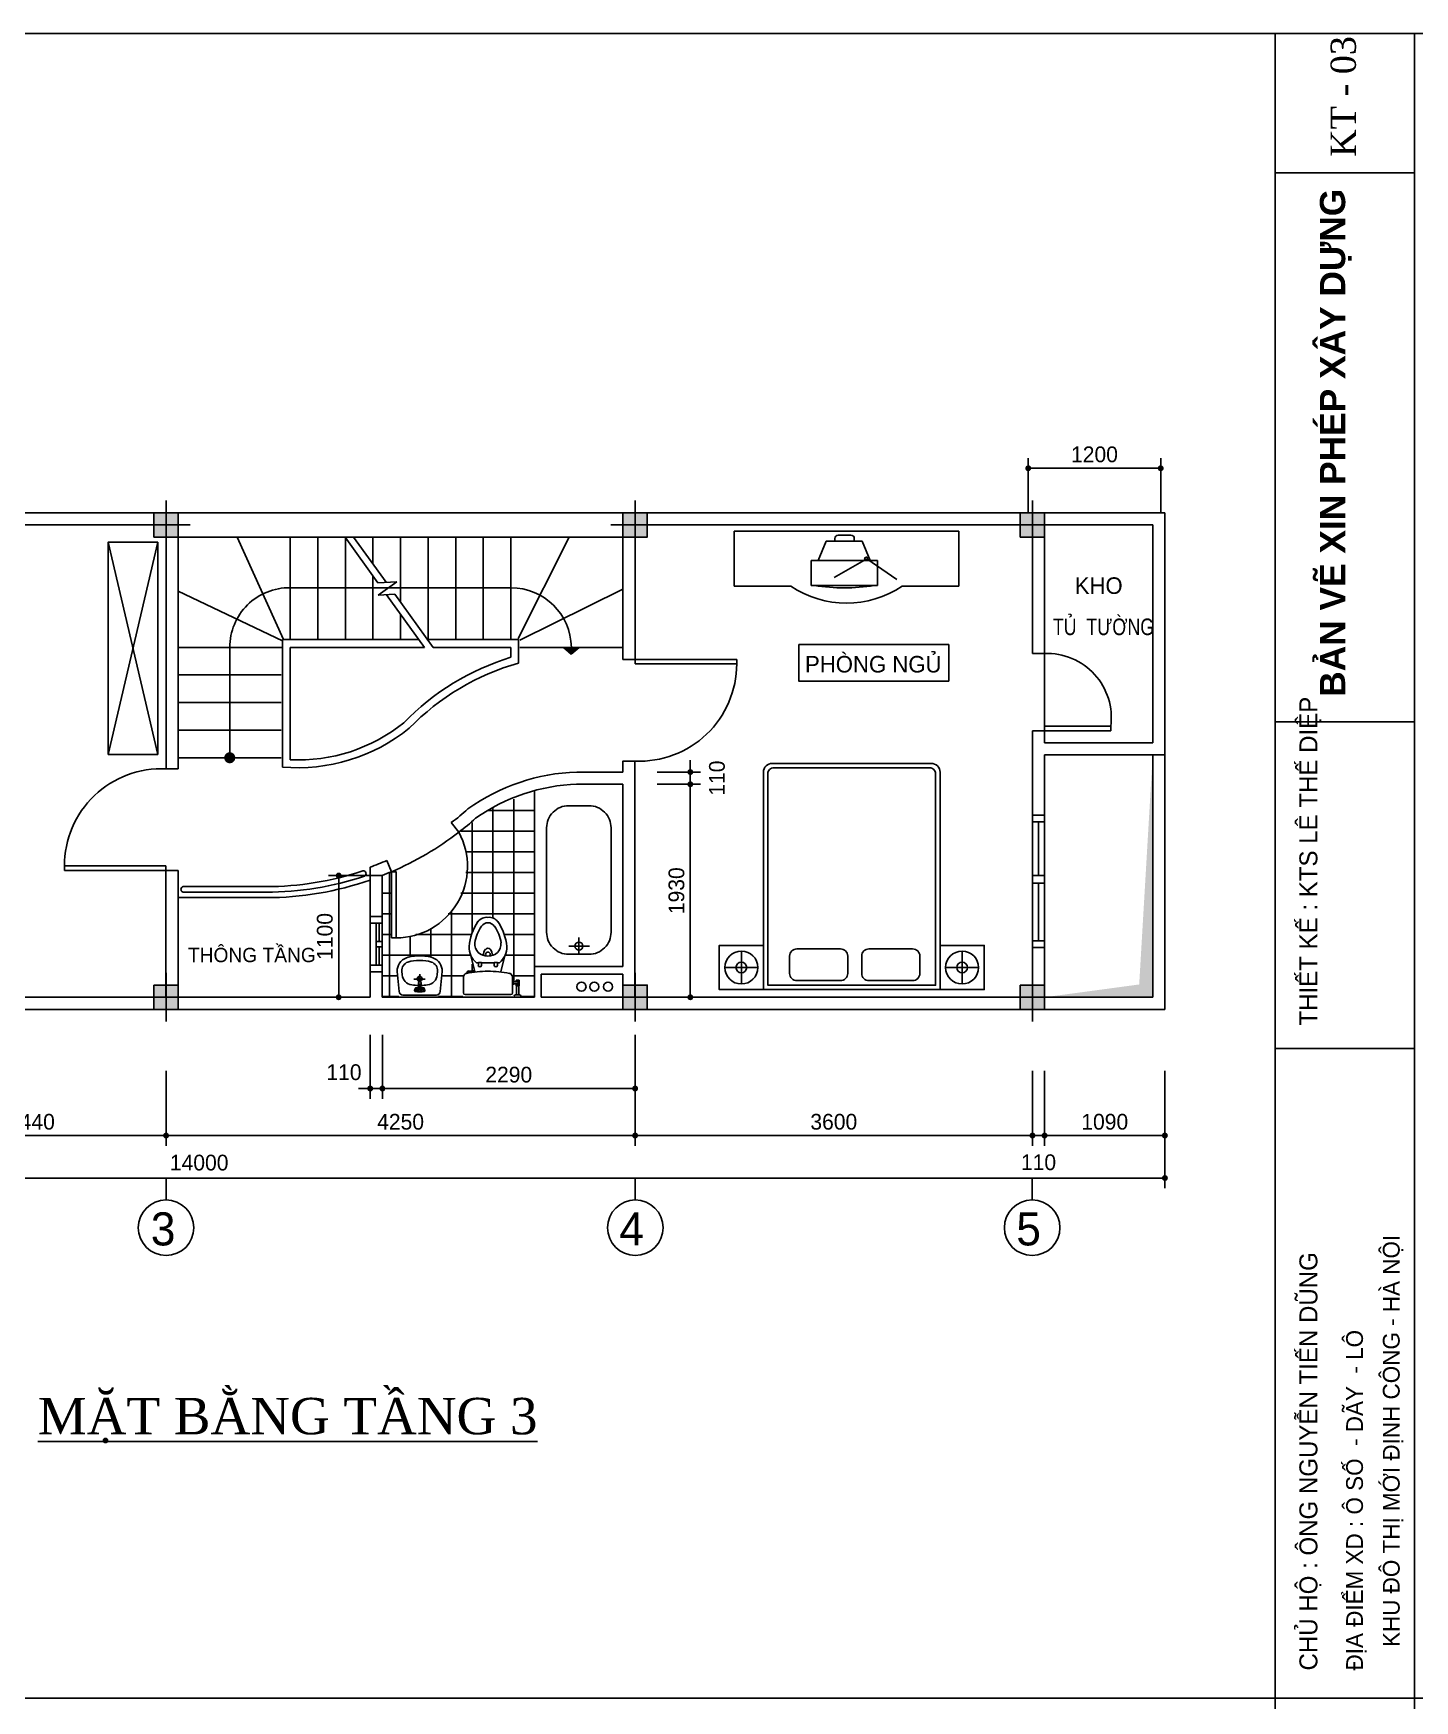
# Model space of a CAD drawing. Extents: x -13783 to 50918, y -8879 to 37156.
# Drawn here: x 16836 to 29351, y 6184 to 21290 of the extents above; entities that cross this region are included whole.
import ezdxf

# ---------------------------------------------------------------- set-up
doc = ezdxf.new("R2010")
doc.units = 0
doc.header["$LTSCALE"] = 600
doc.header["$MEASUREMENT"] = 0
doc.layers.get('0').update_dxf_attribs({"linetype": 'CONTINUOUS'})
doc.layers.get('Defpoints').update_dxf_attribs({"linetype": 'CONTINUOUS'})
for name, color, linetype in [('1', 1, 'CONTINUOUS'), ('3', 33, 'CONTINUOUS'), ('4', 4, 'CONTINUOUS'), ('9', 54, 'CONTINUOUS'), ('CAT', 7, 'CONTINUOUS'), ('COT', 2, 'CONTINUOUS'), ('D', 4, 'CONTINUOUS'), ('S', 53, 'CONTINUOUS'), ('THAY', 4, 'CONTINUOUS'), ('TUONG', 21, 'CONTINUOUS')]:
    doc.layers.add(name, color=color, linetype=linetype)
doc.styles.add('3', font='VHAVAN.ttf')
doc.styles.add('MATBANG-350', font='VHTIME.ttf', dxfattribs={"height": 350})
doc.styles.get("Standard").update_dxf_attribs({"font": 'VHARIAL.ttf'})
doc.styles.add('TT', font='VHAVAN.ttf')
doc.dimstyles.new('MB051', dxfattribs={"dimscale": 0.51, "dimtxt": 280, "dimasz": 105, "dimexe": 180, "dimexo": 0, "dimgap": 100, "dimtad": 1, "dimdec": 0, "dimzin": 0, "dimdsep": 46, "dimtxsty": 'TT', "dimblk1": 'DOT', "dimblk2": 'DOT', "dimsah": 1, "dimcen": 100, "dimdle": 60, "dimclrd": 251, "dimclre": 251, "dimclrt": 4, "dimadec": 0, "dimazin": 0, "dimtfac": 1, "dimtdec": 1, "dimtofl": 0, "dimtmove": 2, "dimatfit": 3, "dimldrblk": 'DOT', "dimfxl": 0, "dimtolj": 1, "dimtzin": 0, "dimarcsym": 0})

# ---------------------------------------------------------------- blocks, each defined once
blk = doc.blocks.new('_DOT')
at = {"color": 0, "linetype": 'ByBlock'}
blk.add_line((-0.5, 0), (-1, 0), dxfattribs=at)
at = {"color": 0, "linetype": 'ByBlock', "const_width": 0.5}
blk.add_lwpolyline([(-0.25, 0, 1), (0.25, 0, 1)], format="xyb", close=True, dxfattribs=at)
blk = doc.blocks.new('*D31')
at = {"color": 251, "linetype": 'ByBlock'}
for p, q in [((22288, 11890), (22288, 11212)), ((25888, 11890), (25888, 11212)), ((22341, 11304), (25834, 11304))]:
    blk.add_line(p, q, dxfattribs=at)
at = {"layer": 'Defpoints', "color": 0, "linetype": 'ByBlock'}
for p in [(22288, 11890), (25888, 11890), (25888, 11304)]:
    blk.add_point(p, dxfattribs=at)
at = {"color": 251, "linetype": 'ByBlock', "xscale": 53.55, "yscale": 53.55, "zscale": 53.55, "rotation": 180}
blk.add_blockref('_DOT', (22288, 11304), dxfattribs=at)
at = {"color": 251, "linetype": 'ByBlock', "xscale": 53.55, "yscale": 53.55, "zscale": 53.55}
blk.add_blockref('_DOT', (25888, 11304), dxfattribs=at)
at = {"color": 4, "linetype": 'ByBlock', "insert": (24088, 11428), "char_height": 142.8, "attachment_point": 5, "style": 'TT'}
blk.add_mtext('\\A1;3600', dxfattribs=at)
blk = doc.blocks.new('*D30')
at = {"color": 251, "linetype": 'ByBlock'}
for p, q in [((13088, 11890), (13088, 10827)), ((27088, 11890), (27088, 10827)), ((13141, 10919), (27034, 10919))]:
    blk.add_line(p, q, dxfattribs=at)
at = {"layer": 'Defpoints', "color": 0, "linetype": 'ByBlock'}
for p in [(13088, 11890), (27088, 11890), (27088, 10919)]:
    blk.add_point(p, dxfattribs=at)
at = {"color": 251, "linetype": 'ByBlock', "xscale": 53.55, "yscale": 53.55, "zscale": 53.55, "rotation": 180}
blk.add_blockref('_DOT', (13088, 10919), dxfattribs=at)
at = {"color": 251, "linetype": 'ByBlock', "xscale": 53.55, "yscale": 53.55, "zscale": 53.55}
blk.add_blockref('_DOT', (27088, 10919), dxfattribs=at)
at = {"color": 4, "linetype": 'ByBlock', "insert": (18338, 11058), "char_height": 142.8, "attachment_point": 5, "style": 'TT'}
blk.add_mtext('\\A1;14000', dxfattribs=at)
blk = doc.blocks.new('D92')
at = {"layer": 'D', "color": 4}
for p, q in [((0, 920), (0, 0)), ((0, 920), (40, 920)), ((40, 920), (40, 0)), ((0, 0), (40, 0))]:
    blk.add_line(p, q, dxfattribs=at)
at = {"layer": 'D', "color": 1}
blk.add_arc((40, 39), 881, 357.4539, 90, dxfattribs=at)
blk = doc.blocks.new('*D32')
at = {"color": 251, "linetype": 'ByBlock'}
for p, q in [((15598, 11890), (15598, 11212)), ((18038, 11890), (18038, 11212)), ((15651, 11304), (17984, 11304))]:
    blk.add_line(p, q, dxfattribs=at)
at = {"layer": 'Defpoints', "color": 0, "linetype": 'ByBlock'}
for p in [(15598, 11890), (18038, 11890), (18038, 11304)]:
    blk.add_point(p, dxfattribs=at)
at = {"color": 251, "linetype": 'ByBlock', "xscale": 53.55, "yscale": 53.55, "zscale": 53.55, "rotation": 180}
blk.add_blockref('_DOT', (15598, 11304), dxfattribs=at)
at = {"color": 251, "linetype": 'ByBlock', "xscale": 53.55, "yscale": 53.55, "zscale": 53.55}
blk.add_blockref('_DOT', (18038, 11304), dxfattribs=at)
at = {"color": 4, "linetype": 'ByBlock', "insert": (16818, 11428), "char_height": 142.8, "attachment_point": 5, "style": 'TT'}
blk.add_mtext('\\A1;2440', dxfattribs=at)
blk = doc.blocks.new('*D34')
at = {"color": 251, "linetype": 'ByBlock'}
for p, q in [((18038, 11890), (18038, 11212)), ((22288, 11890), (22288, 11212)), ((18091, 11304), (22234, 11304))]:
    blk.add_line(p, q, dxfattribs=at)
at = {"layer": 'Defpoints', "color": 0, "linetype": 'ByBlock'}
for p in [(18038, 11890), (22288, 11890), (22288, 11304)]:
    blk.add_point(p, dxfattribs=at)
at = {"color": 251, "linetype": 'ByBlock', "xscale": 53.55, "yscale": 53.55, "zscale": 53.55, "rotation": 180}
blk.add_blockref('_DOT', (18038, 11304), dxfattribs=at)
at = {"color": 251, "linetype": 'ByBlock', "xscale": 53.55, "yscale": 53.55, "zscale": 53.55}
blk.add_blockref('_DOT', (22288, 11304), dxfattribs=at)
at = {"color": 4, "linetype": 'ByBlock', "insert": (20163, 11428), "char_height": 142.8, "attachment_point": 5, "style": 'TT'}
blk.add_mtext('\\A1;4250', dxfattribs=at)
blk = doc.blocks.new('COT')
at = {"layer": '1'}
h = blk.add_hatch(color=256, dxfattribs=at)
h.paths.add_polyline_path([(0, 0), (110, 0), (110, 110), (0, 110)])
h.paths.add_polyline_path([(0, 0), (0, 110), (-110, 110), (-110, 0)])
h.paths.add_polyline_path([(0, 0), (-110, 0), (-110, -110), (0, -110)])
h.paths.add_polyline_path([(0, 0), (0, -110), (110, -110), (110, 0)])
for p, q in [((0, -220), (0, 220)), ((-220, 0), (220, 0))]:
    blk.add_line(p, q, dxfattribs=at)
blk.add_lwpolyline([(-110, -110), (110, -110), (110, 110), (-110, 110)], close=True, dxfattribs=at)
blk = doc.blocks.new('LAVABO1')
at = {"layer": '1', "color": 4}
for p, q in [((-154, 139), (-154, 0)), ((-124, 169), (40, 185)), ((13, 145), (44, 148)), ((-154, -139), (-154, 0)), ((-124, -169), (40, -185)), ((13, -145), (44, -148))]:
    blk.add_line(p, q, dxfattribs=at)
at = {"layer": '1', "color": 9}
for p, q in [((-99, 38), (-116, 43)), ((-105, 6), (-69, 6)), ((-101, 10), (-52, 13)), ((-94, 32), (-94, 11)), ((18, 0), (-44, 0)), ((-22, -48), (-22, 46)), ((-99, -37), (-116, -42)), ((-105, -6), (-69, -6)), ((-101, -11), (-52, -11)), ((-94, -11), (-94, -31))]:
    blk.add_line(p, q, dxfattribs=at)
for centre, radius in [((-112, 28), 5.92), ((-21, 0), 20.5), ((-21, 0), 9.23), ((-112, -26), 5.92)]:
    blk.add_circle(centre, radius, dxfattribs=at)
at = {"layer": '1', "color": 4}
for centre, radius, start, end in [((-124, 139), 29.9, 90, 180), ((22, 52), 93.5, 95.6718, 172.0553), ((45, 70), 115, 19.6018, 92.554), ((45, 70), 77.6, 19.6018, 92.554), ((393, 0), 468, 172.0553, 178.57), ((-149, 11), 280, 358.0465, 17.937), ((-149, 11), 318, 358.0465, 17.937), ((-149, -11), 318, 342.063, 1.9535), ((393, 0), 468, 181.3773, 187.9447), ((22, -52), 93.5, 187.9447, 264.3282), ((45, -70), 115, 267.446, 340.3982), ((45, -70), 77.6, 267.446, 340.3982), ((-149, -11), 280, 342.063, 1.9535), ((-124, -139), 29.9, 180, 270)]:
    blk.add_arc(centre, radius, start, end, dxfattribs=at)
at = {"layer": '1', "color": 9}
for centre, radius, start, end in [((92, 1), 220, 170.4498, 189.5502), ((-118, 36), 7.48, 73.8628, 170.4498), ((-110, 0), 13.8, 27.3515, 334.5788), ((-105, 0), 6.16, 96.5252, 263.4748), ((-100, 32), 5.99, 0, 73.8628), ((-70, 0), 6.16, 276.5252, 83.4748), ((-57, 1), 12.8, 289.7044, 70.2956), ((-118, -35), 7.48, 189.5502, 286.1372), ((-100, -31), 5.99, 286.1372, 0)]:
    blk.add_arc(centre, radius, start, end, dxfattribs=at)
blk = doc.blocks.new('S500')
at = {"layer": '3'}
for p, q in [((0, 500), (0, 0)), ((110, 500), (110, 0)), ((55, 275), (110, 275)), ((55, 225), (110, 225))]:
    blk.add_line(p, q, dxfattribs=at)
at = {"layer": '3', "linetype": 'Continuous'}
for p, q in [((0, 440), (110, 440)), ((55, 440), (55, 60)), ((0, 60), (110, 60))]:
    blk.add_line(p, q, dxfattribs=at)
at = {"layer": '3', "color": 8, "linetype": 'Continuous'}
for p, q in [((82.5, 275), (82.5, 440)), ((82.5, 225), (82.5, 60))]:
    blk.add_line(p, q, dxfattribs=at)
blk = doc.blocks.new('XIBET1')
at = {"layer": '1', "color": 4}
for p, q in [((-214, 334), (-214, 190)), ((-199, 349), (8, 349)), ((216, 349), (8, 349)), ((230, 334), (230, 190)), ((-146, -4), (-109, 144)), ((162, -4), (125, 144))]:
    blk.add_line(p, q, dxfattribs=at)
at = {"layer": '1', "color": 8}
for p, q in [((247, 362), (247, 364)), ((295, 351), (258, 351)), ((267, 351), (267, 271)), ((287, 351), (287, 271)), ((306, 364), (306, 362)), ((-181, 139), (-179, 151)), ((-179, 151), (-120, 143)), ((-175, 151), (-174, 154)), ((-161, 149), (-160, 151)), ((238, 255), (238, 227)), ((273, 253), (238, 252)), ((273, 234), (238, 233)), ((264, 271), (290, 271)), ((264, 253), (264, 271)), ((264, 267), (290, 267)), ((264, 218), (264, 234)), ((290, 222), (264, 222)), ((290, 218), (264, 218)), ((290, 271), (290, 218)), ((-121, 130), (-181, 139)), ((-158, 136), (-156, 148)), ((-120, 143), (-121, 131)), ((-120, 143), (-121, 130)), ((-78, 60), (-96, 60)), ((-78, 58), (-78, 87)), ((-49, 58), (-78, 58)), ((-49, 87), (-49, 58)), ((65, 60), (-49, 60)), ((65, 87), (65, 58)), ((65, 58), (95, 58)), ((95, 58), (95, 87)), ((112, 60), (95, 60))]:
    blk.add_line(p, q, dxfattribs=at)
at = {"layer": '1'}
for p, q in [((230, 261), (232, 261)), ((232, 221), (230, 221))]:
    blk.add_line(p, q, dxfattribs=at)
at = {"layer": '1', "color": 4}
for centre, radius, start, end in [((-199, 334), 14.6, 90, 180), ((216, 334), 14.6, 0, 90), ((-178, 191), 35.8, 181.8798, 255.4377), ((-8, 996), 858, 257.9368, 271.0702), ((24, 996), 858, 268.9298, 282.0632), ((195, 191), 35.8, 284.5623, 358.1202), ((17, -79), 179, 128.8829, 182.1511), ((0, -111), 111, 85.7999, 184.6028), ((0, -79), 179, 357.8489, 51.1171), ((302, -48), 466, 184.6374, 214.4478), ((211, -78), 324, 187.4042, 216.4205), ((16, -111), 111, 355.3972, 94.2001), ((-194, -78), 324, 323.5795, 352.5958), ((-286, -48), 466, 325.5522, 355.3626), ((8, -233), 68.9, 212.4421, 327.5579), ((-1, -249), 102, 217.3914, 275.0553), ((17, -249), 102, 264.9447, 322.6086)]:
    blk.add_arc(centre, radius, start, end, dxfattribs=at)
at = {"layer": '1', "color": 8}
for centre, radius, start, end in [((258, 362), 10.8, 180, 270), ((295, 362), 10.8, 270, 0), ((232, 255), 6.07, 0, 90), ((232, 227), 6.07, 270, 0), ((273, 244), 13.5, 226.8143, 133.1857), ((273, 244), 9.45, 270, 90), ((-167, 151), 16.7, 227.4685, 296.0137), ((-64, 81), 15.8, 21.291, 158.709), ((80, 81), 15.8, 21.291, 158.709), ((57, -5), 90.4, 180.1343, 219.8111), ((8, -15), 21, 135.8467, 44.1533), ((6, -48), 23.6, 219.8111, 274.9288), ((10, -48), 23.6, 265.0712, 320.1889), ((-41, -5), 90.4, 320.1889, 359.8657)]:
    blk.add_arc(centre, radius, start, end, dxfattribs=at)
blk = doc.blocks.new('GUONG2')
at = {"color": 44}
for p, q in [((975, 1877), (975, 2174)), ((826, 2026), (1124, 2026)), ((975, 174), (975, -123)), ((826, 26), (1124, 26))]:
    blk.add_line(p, q, dxfattribs=at)
for points in [[(1175, 1826), (775, 1826), (775, 2226), (1175, 2226)], [(1175, 226), (775, 226), (775, -174), (1175, -174)]]:
    blk.add_lwpolyline(points, close=True, dxfattribs=at)
for points in [[(-795, 1826), (1175, 1826), (1175, 226), (-795, 226, -0.414214), (-875, 306), (-875, 1746, -0.414214)], [(-780, 1786), (1135, 1786), (1135, 266), (-780, 266, -0.414214), (-835, 321), (-835, 1731, -0.414214)], [(806, 1578), (806, 1182, 0.414214), (871, 1117), (1028, 1117, 0.414214), (1093, 1182), (1093, 1578, 0.414214), (1028, 1643), (871, 1643, 0.414214)], [(806, 925), (806, 528, 0.414214), (871, 463), (1028, 463, 0.414214), (1093, 528), (1093, 925, 0.414214), (1028, 990), (871, 990, 0.414214)]]:
    blk.add_lwpolyline(points, format="xyb", close=True, dxfattribs=at)
for centre, radius in [((975, 2026), 149), ((975, 2026), 48.7), ((975, 26), 149), ((975, 26), 48.7)]:
    blk.add_circle(centre, radius, dxfattribs=at)
blk = doc.blocks.new('TV')
at = {"layer": '1', "color": 44}
for p, q in [((-697, 266), (1337, 266)), ((-697, 266), (-697, -234)), ((65, 0), (137, 173)), ((137, 173), (463, 173)), ((214, 173), (214, 198)), ((244, 228), (361, 228)), ((391, 198), (391, 173)), ((535, 0), (463, 173)), ((1337, 266), (1337, -234)), ((0, 0), (600, 0)), ((0, 0), (0, -228)), ((504, 15), (210, -155)), ((504, 15), (776, -172)), ((600, 0), (600, -228)), ((-697, -234), (-184, -234)), ((0, -228), (600, -228)), ((824, -234), (1337, -234))]:
    blk.add_line(p, q, dxfattribs=at)
blk.add_circle((500, 14), 15.5, dxfattribs=at)
for centre, radius, start, end in [((244, 198), 30, 90, 180), ((361, 198), 30, 0, 90), ((320, 521), 908, 236.2754, 303.7246), ((304, 1505), 1754, 261.0106, 278.7577)]:
    blk.add_arc(centre, radius, start, end, dxfattribs=at)
blk = doc.blocks.new('SD12')
at = {"layer": 'S'}
for p, q in [((0, 0), (1200, 0)), ((1140, -110), (1140, 0)), ((0, -110), (1200, -110)), ((60, -110), (60, 0)), ((60, -55), (421, -55)), ((60, -55), (546, -55)), ((546, -110), (546, 0)), ((615, -110), (615, 0)), ((615, -55), (1140, -55))]:
    blk.add_line(p, q, dxfattribs=at)
blk = doc.blocks.new('*D38')
at = {"color": 251, "linetype": 'ByBlock'}
for p, q in [((25998, 11890), (25998, 11212)), ((27088, 11890), (27088, 11212)), ((26051, 11304), (27034, 11304))]:
    blk.add_line(p, q, dxfattribs=at)
at = {"layer": 'Defpoints', "color": 0, "linetype": 'ByBlock'}
for p in [(25998, 11890), (27088, 11890), (27088, 11304)]:
    blk.add_point(p, dxfattribs=at)
at = {"color": 251, "linetype": 'ByBlock', "xscale": 53.55, "yscale": 53.55, "zscale": 53.55, "rotation": 180}
blk.add_blockref('_DOT', (25998, 11304), dxfattribs=at)
at = {"color": 251, "linetype": 'ByBlock', "xscale": 53.55, "yscale": 53.55, "zscale": 53.55}
blk.add_blockref('_DOT', (27088, 11304), dxfattribs=at)
at = {"color": 4, "linetype": 'ByBlock', "insert": (26543, 11428), "char_height": 142.8, "attachment_point": 5, "style": 'TT'}
blk.add_mtext('\\A1;1090', dxfattribs=at)
blk = doc.blocks.new('*D37')
at = {"color": 251, "linetype": 'ByBlock'}
for p, q in [((25888, 11890), (25888, 11212)), ((25998, 11890), (25998, 11212)), ((25834, 11304), (25781, 11304)), ((25888, 11304), (25998, 11304)), ((26051, 11304), (26105, 11304))]:
    blk.add_line(p, q, dxfattribs=at)
at = {"layer": 'Defpoints', "color": 0, "linetype": 'ByBlock'}
for p in [(25888, 11890), (25998, 11890), (25998, 11304)]:
    blk.add_point(p, dxfattribs=at)
at = {"color": 251, "linetype": 'ByBlock', "xscale": 53.55, "yscale": 53.55, "zscale": 53.55}
blk.add_blockref('_DOT', (25888, 11304), dxfattribs=at)
at = {"color": 251, "linetype": 'ByBlock', "xscale": 53.55, "yscale": 53.55, "zscale": 53.55, "rotation": 180}
blk.add_blockref('_DOT', (25998, 11304), dxfattribs=at)
at = {"color": 4, "linetype": 'ByBlock', "insert": (25943, 11061), "char_height": 142.8, "attachment_point": 5, "style": 'TT'}
blk.add_mtext('\\A1;110', dxfattribs=at)
blk = doc.blocks.new('D70')
at = {"layer": 'D', "color": 4}
for p, q in [((0, 600), (0, 0)), ((0, 600), (40, 600)), ((40, 600), (40, 0)), ((40, 0), (0, 0)), ((0, 0), (40, 0))]:
    blk.add_line(p, q, dxfattribs=at)
at = {"layer": 'D', "color": 1}
blk.add_lwpolyline([(40, 0), (700, 0)], dxfattribs=at)
blk.add_arc((118, 22), 583, 357.8054, 97.6472, dxfattribs=at)
blk = doc.blocks.new('*D69')
at = {"color": 251, "linetype": 'ByBlock'}
for p, q in [((22488, 14487), (22880, 14487)), ((22788, 12611), (22788, 14433)), ((22488, 12557), (22880, 12557))]:
    blk.add_line(p, q, dxfattribs=at)
at = {"layer": 'Defpoints', "color": 0, "linetype": 'ByBlock'}
for p in [(22488, 14487), (22788, 14487), (22488, 12557)]:
    blk.add_point(p, dxfattribs=at)
at = {"color": 251, "linetype": 'ByBlock', "xscale": 53.55, "yscale": 53.55, "zscale": 53.55}
for p, rotation in [((22788, 14487), 90), ((22788, 12557), 270)]:
    blk.add_blockref('_DOT', p, dxfattribs=dict(at, rotation=rotation))
at = {"color": 4, "linetype": 'ByBlock', "insert": (22663, 13522), "char_height": 142.8, "attachment_point": 5, "rotation": 90, "style": 'TT'}
blk.add_mtext('\\A1;1930', dxfattribs=at)
blk = doc.blocks.new('*D70')
at = {"color": 251, "linetype": 'ByBlock'}
for p, q in [((22788, 14651), (22788, 14704)), ((22488, 14597), (22880, 14597)), ((22788, 14487), (22788, 14597)), ((22488, 14487), (22880, 14487)), ((22788, 14433), (22788, 14380))]:
    blk.add_line(p, q, dxfattribs=at)
at = {"layer": 'Defpoints', "color": 0, "linetype": 'ByBlock'}
for p in [(22488, 14597), (22788, 14597), (22488, 14487)]:
    blk.add_point(p, dxfattribs=at)
at = {"color": 251, "linetype": 'ByBlock', "xscale": 53.55, "yscale": 53.55, "zscale": 53.55}
for p, rotation in [((22788, 14597), 270), ((22788, 14487), 90)]:
    blk.add_blockref('_DOT', p, dxfattribs=dict(at, rotation=rotation))
at = {"color": 4, "linetype": 'ByBlock', "insert": (23030, 14542), "char_height": 142.8, "attachment_point": 5, "rotation": 90, "style": 'TT'}
blk.add_mtext('\\A1;110', dxfattribs=at)
blk = doc.blocks.new('*D93')
at = {"color": 251, "linetype": 'ByBlock'}
for p, q in [((19888, 12216), (19888, 11638)), ((19998, 12216), (19998, 11638)), ((19834, 11730), (19781, 11730)), ((19998, 11730), (19888, 11730)), ((20051, 11730), (20105, 11730))]:
    blk.add_line(p, q, dxfattribs=at)
at = {"layer": 'Defpoints', "color": 0, "linetype": 'ByBlock'}
for p in [(19888, 12216), (19998, 12216), (19888, 11730)]:
    blk.add_point(p, dxfattribs=at)
at = {"color": 251, "linetype": 'ByBlock', "xscale": 53.55, "yscale": 53.55, "zscale": 53.55}
blk.add_blockref('_DOT', (19888, 11730), dxfattribs=at)
at = {"color": 251, "linetype": 'ByBlock', "xscale": 53.55, "yscale": 53.55, "zscale": 53.55, "rotation": 180}
blk.add_blockref('_DOT', (19998, 11730), dxfattribs=at)
at = {"color": 4, "linetype": 'ByBlock', "insert": (19650, 11877), "char_height": 142.8, "attachment_point": 5, "style": 'TT'}
blk.add_mtext('\\A1;110', dxfattribs=at)
blk = doc.blocks.new('*D92')
at = {"color": 251, "linetype": 'ByBlock'}
for p, q in [((19998, 12216), (19998, 11638)), ((22288, 12216), (22288, 11638)), ((22234, 11730), (20051, 11730))]:
    blk.add_line(p, q, dxfattribs=at)
at = {"layer": 'Defpoints', "color": 0, "linetype": 'ByBlock'}
for p in [(19998, 12216), (22288, 12216), (19998, 11730)]:
    blk.add_point(p, dxfattribs=at)
at = {"color": 251, "linetype": 'ByBlock', "xscale": 53.55, "yscale": 53.55, "zscale": 53.55, "rotation": 180}
blk.add_blockref('_DOT', (19998, 11730), dxfattribs=at)
at = {"color": 251, "linetype": 'ByBlock', "xscale": 53.55, "yscale": 53.55, "zscale": 53.55}
blk.add_blockref('_DOT', (22288, 11730), dxfattribs=at)
at = {"color": 4, "linetype": 'ByBlock', "insert": (21143, 11855), "char_height": 142.8, "attachment_point": 5, "style": 'TT'}
blk.add_mtext('\\A1;2290', dxfattribs=at)
blk = doc.blocks.new('*D96')
at = {"color": 251, "linetype": 'ByBlock'}
for p, q in [((25850, 16947), (25850, 17442)), ((27050, 16947), (27050, 17442)), ((25904, 17350), (26997, 17350))]:
    blk.add_line(p, q, dxfattribs=at)
at = {"layer": 'Defpoints', "color": 0, "linetype": 'ByBlock'}
for p in [(27050, 17350), (25850, 16947), (27050, 16947)]:
    blk.add_point(p, dxfattribs=at)
at = {"color": 251, "linetype": 'ByBlock', "xscale": 53.55, "yscale": 53.55, "zscale": 53.55, "rotation": 180}
blk.add_blockref('_DOT', (25850, 17350), dxfattribs=at)
at = {"color": 251, "linetype": 'ByBlock', "xscale": 53.55, "yscale": 53.55, "zscale": 53.55}
blk.add_blockref('_DOT', (27050, 17350), dxfattribs=at)
at = {"color": 4, "linetype": 'ByBlock', "insert": (26450, 17475), "char_height": 142.8, "attachment_point": 5, "style": 'TT'}
blk.add_mtext('\\A1;1200', dxfattribs=at)
blk = doc.blocks.new('*D97')
at = {"color": 251, "linetype": 'ByBlock'}
for p, q in [((19997, 13660), (19510, 13660)), ((19602, 12611), (19602, 13606)), ((19887, 12557), (19510, 12557))]:
    blk.add_line(p, q, dxfattribs=at)
at = {"layer": 'Defpoints', "color": 0, "linetype": 'ByBlock'}
for p in [(19602, 13660), (19997, 13660), (19887, 12557)]:
    blk.add_point(p, dxfattribs=at)
at = {"color": 251, "linetype": 'ByBlock', "xscale": 53.55, "yscale": 53.55, "zscale": 53.55}
for p, rotation in [((19602, 13660), 90), ((19602, 12557), 270)]:
    blk.add_blockref('_DOT', p, dxfattribs=dict(at, rotation=rotation))
at = {"color": 4, "linetype": 'ByBlock', "insert": (19477, 13108), "char_height": 142.8, "attachment_point": 5, "rotation": 90, "style": 'TT'}
blk.add_mtext('\\A1;1100', dxfattribs=at)

msp = doc.modelspace()

# ---------------------------------------------------------------- hatches: boundary and pattern name
at = {"layer": '9'}
h = msp.add_hatch(dxfattribs=at)
h.set_pattern_fill('NET', color=8, scale=1500, style=0)
h.paths.add_polyline_path([(21376.7, 14429.8), (20966.8, 14258.3), (20693, 14048), (20756.4, 13869.1), (20752.3, 13596.2), (20641.2, 13356), (20459.2, 13189.8), (20266.9, 13111.3), (20081.7, 13094.8), (20081.7, 13694.8), (19996.7, 13659.6), (19996.7, 12557), (20148.2, 12557), (20150.5, 12609.4), (20132.4, 12796.1), (20154, 12866.8), (20227.5, 12918.7), (20336.1, 12932.1), (20424.4, 12923.9), (20503.7, 12884.7), (20538, 12818), (20535.8, 12750.4), (20505.1, 12557), (20726.2, 12557), (20739.8, 12761.2), (20824.8, 12799.8), (20787.3, 12974.4), (20792, 13071.8), (20817.7, 13155.9), (20864.2, 13241.6), (20945.2, 13281.7), (21004.4, 13273), (21091.7, 13153.4), (21121, 13046), (21098.9, 12897.2), (21071.2, 12786.5), (21168.6, 12761.2), (21176.4, 12740), (21184.3, 12703.2), (21236.1, 12711.8), (21251.9, 12566.5), (21251.9, 12557), (21376.7, 12557)])

# ---------------------------------------------------------------- linework, layer by layer
at = {"color": 4}
for p, q in [((28087.8, 20026.5), (29351, 20026.5)), ((28087.8, 15053.6), (29351, 15053.6)), ((28087.8, 12091.5), (29351, 12091.5))]:
    msp.add_line(p, q, dxfattribs=at)
for p, q in [((18037.7, 14626.8), (18037.7, 16837)), ((18147.7, 14626.8), (18147.7, 16727)), ((22176.7, 14597), (22176.7, 14697.3)), ((22176.7, 14487), (21757, 14487)), ((20689.7, 14052.3), (20622.7, 14139.6)), ((20081.7, 13694.8), (20038, 13795.8)), ((22176.7, 12837), (21376.7, 12836.9)), ((22178.1, 12767), (21436.7, 12767))]:
    msp.add_line(p, q)
at = {"color": 3}
for points in [[(7783.9, 6205.6), (7783.9, 21290.4), (29351, 21290.4), (29351, 6205.6), (7783.9, 6205.6)], [(29351, 6205.6), (29351, 21290.4), (50918.1, 21290.4), (50918.1, 6205.6), (29351, 6205.6)], [(7783.9, -8879.2), (7783.9, 6205.6), (29351, 6205.6), (29351, -8879.2), (7783.9, -8879.2)]]:
    msp.add_lwpolyline(points, close=True, dxfattribs=at)
for centre, radius, start, end in [((21814.4, 12807.5), 1790.3, 91.74113, 125.5585), ((21814.4, 12807.5), 1680.3, 91.74113, 125.32177), ((19718.1, 15388.4), 1542, 305.91783, 313.17909), ((19740.3, 15361.7), 1617.3, 305.945, 312.97934), ((18945.1, 16323.3), 2753.7, 289.99169, 293.38393), ((18945.1, 16323.3), 2863.7, 291.54376, 293.38393)]:
    msp.add_arc(centre, radius, start, end)
at = {"layer": '3', "color": 54}
for p, q in [((19092.4, 15797), (20330.4, 15797)), ((19092.4, 15797), (19092.4, 14642.9)), ((19162.4, 15727), (20380.9, 15727)), ((19162.4, 15727), (19162.4, 14708.3)), ((20407.4, 15797), (21232.4, 15797)), ((20457.9, 15727), (21162.4, 15727)), ((21162.4, 15727), (21162.4, 15637.6)), ((21232.4, 15797), (21232.4, 15585.3))]:
    msp.add_line(p, q, dxfattribs=at)
at = {"layer": '9', "color": 44}
for p, q in [((17512.7, 14757.9), (17962.7, 16679.3)), ((17512.7, 16679.3), (17962.7, 14757.9))]:
    msp.add_line(p, q, dxfattribs=at)
at = {"layer": '9', "color": 54, "linetype": 'Continuous'}
for p, q in [((19103.5, 15797), (18682.9, 16727)), ((19162.4, 16727), (19162.4, 15797)), ((19412.4, 16727), (19412.4, 15797)), ((19958, 16313.1), (19659.4, 16727)), ((19662.4, 16727), (19662.4, 15797)), ((20032.4, 16316.7), (19736.4, 16727)), ((19912.4, 16727), (19912.4, 16483.1)), ((20162.4, 16727), (20162.4, 16136.6)), ((20412.4, 16727), (20412.4, 15797)), ((20662.4, 16727), (20662.4, 15807)), ((20912.4, 16727), (20912.4, 15807)), ((21162.4, 16727), (21162.4, 15807)), ((21227.6, 15807), (21690.3, 16727)), ((19912.4, 16376.3), (19912.4, 15807)), ((20130.3, 16321.5), (19958, 16313.1)), ((19960.1, 16198.9), (20130.3, 16321.5)), ((19092.4, 15786.6), (18147.6, 16237.1)), ((20110.1, 16209), (19960.1, 16198.9)), ((20380.9, 15727), (20036.6, 16204)), ((20457.9, 15727), (20110.1, 16209)), ((21242.4, 15791.8), (22177.6, 16255.2)), ((20162.4, 16029.8), (20162.4, 15807)), ((18147.6, 15727), (19092.4, 15727)), ((21242.4, 15727), (22177.6, 15727)), ((18147.6, 15477), (19082.4, 15477)), ((18147.6, 15227), (19082.4, 15227)), ((18147.6, 14977), (19082.4, 14977)), ((18147.6, 14727), (19082.4, 14727))]:
    msp.add_line(p, q, dxfattribs=at)
at = {"layer": '9'}
for p, q in [((21162.4, 16267), (19147.7, 16267)), ((18615, 14727), (18615, 15727)), ((21637.9, 15727), (21710, 15664)), ((21782.1, 15727), (21710, 15664)), ((21710, 15664), (21710, 15727)), ((18945.1, 13459.6), (18146.7, 13459.6)), ((18945.1, 13559.6), (18198.5, 13559.6)), ((18945.1, 13509.6), (18198.5, 13509.6)), ((18945.1, 13459.6), (18198.5, 13459.6))]:
    msp.add_line(p, q, dxfattribs=at)
at = {"layer": '9', "color": 54}
for p, q in [((26977.6, 14752), (26977.6, 12557)), ((27087.6, 14752), (27087.6, 12447)), ((25997.6, 12557), (26977.6, 12557)), ((25997.6, 12447), (27087.6, 12447))]:
    msp.add_line(p, q, dxfattribs=at)
at = {"layer": '9', "color": 4}
msp.add_line((21376.7, 12836.9), (21376.7, 14429.8), dxfattribs=at)
at = {"layer": '9', "color": 8}
for p, q in [((21874.5, 13020), (21687.4, 13020)), ((21779, 13099.1), (21779, 12946))]:
    msp.add_line(p, q, dxfattribs=at)
at = {"layer": '9', "color": 2}
for p, q in [((18037.8, 10918.7), (18037.8, 10720.4)), ((22289.7, 10918.7), (22289.7, 10720.4)), ((25885.5, 10918.7), (25885.5, 10720.4))]:
    msp.add_line(p, q, dxfattribs=at)
at = {"layer": '9', "color": 44}
msp.add_lwpolyline([(17512.7, 14757.9), (17962.7, 14757.9), (17962.7, 16679.3), (17512.7, 16679.3)], close=True, dxfattribs=at)
at = {"layer": '9'}
msp.add_lwpolyline([(23770.9, 15752.6), (25129.4, 15752.6), (25129.4, 15420.9), (23770.9, 15420.9)], close=True, dxfattribs=at)
at = {"layer": '9', "const_width": 50}
msp.add_lwpolyline([(18590, 14727, -1), (18640, 14727, -1)], format="xyb", close=True, dxfattribs=at)
at = {"layer": '9'}
msp.add_lwpolyline([(21686.1, 12946), (21870.1, 12946, 0.4142136), (22070.1, 13146), (22070.1, 14092.4, 0.4142136), (21870.1, 14292.4), (21686.1, 14292.4, 0.4142136), (21486.1, 14092.4), (21486.1, 13146, 0.4142136)], format="xyb", close=True, dxfattribs=at)
at = {"layer": '9', "color": 4}
msp.add_lwpolyline([(20081.7, 13094.8), (20121.7, 13094.8), (20121.7, 13694.8), (20081.7, 13694.8)], close=True, dxfattribs=at)
at = {"layer": '9', "color": 8}
msp.add_circle((21779, 13020), 36.1, dxfattribs=at)
at = {"layer": '9'}
for centre in [(21802.1, 12652.7), (21917.5, 12652.7), (22043.2, 12652.7)]:
    msp.add_circle(centre, 41, dxfattribs=at)
at = {"layer": '9', "color": 2}
for centre in [(18037.8, 10468.8), (22289.7, 10468.8), (25885.5, 10468.8)]:
    msp.add_circle(centre, 251.7, dxfattribs=at)
at = {"layer": '9'}
for centre, radius, start, end in [((19155, 15727), 540, 89.22138, 180), ((21162.4, 15719.3), 547.7, 0.80269, 90), ((21843.5, 13433.7), 2306.7, 107.17498, 135.72879), ((21843.5, 13433.7), 2236.7, 105.85694, 135.72879), ((19233.9, 16233), 1596.4, 264.91307, 309.15645), ((19233.5, 16236.4), 1529.8, 267.33403, 308.78586), ((19007.9, 16216.4), 2740.7, 293.06486, 307.85184), ((18945.1, 16323.3), 2763.7, 269.99154, 288.4715), ((18945.1, 16323.3), 2813.7, 269.99154, 288.44744), ((18945.1, 16323.3), 2863.7, 269.99154, 289.19442), ((19824.5, 13676.9), 25.3, 295.76715, 98.46852), ((18197.6, 13534.6), 25, 87.85062, 272.14092)]:
    msp.add_arc(centre, radius, start, end, dxfattribs=at)
at = {"layer": '9', "color": 1}
msp.add_arc((20121.7, 13742), 647.3, 270, 28.64693, dxfattribs=at)
at = {"layer": '9'}
msp.add_solid([(21637.9, 15727), (21710, 15664), (21782.1, 15727)], dxfattribs=at)
at = {"layer": '9', "color": 8}
msp.add_solid([(25997.6, 12557), (26855.2, 12672.8), (26977.6, 12557), (26977.6, 14752)], dxfattribs=at)
at = {"layer": 'CAT'}
for p, q in [((13087.6, 16947), (25997.6, 16947)), ((25997.6, 16947), (27087.6, 16947)), ((27087.6, 16947), (27087.6, 14752)), ((18037.7, 16837), (13307.6, 16837)), ((22287.6, 16837), (25997.6, 16837)), ((22287.6, 15617), (22287.6, 16837)), ((25887.6, 16837), (25887.6, 15672)), ((25997.6, 16837), (25997.6, 15672)), ((25997.6, 16837), (26977.6, 16837)), ((26977.6, 16837), (26977.6, 14862)), ((18147.6, 16727), (22177.6, 16727)), ((22177.6, 16727), (22177.6, 15617)), ((22177.6, 15617), (22287.6, 15617)), ((25997.6, 15672), (25887.6, 15672)), ((25887.6, 14972), (25887.6, 14207)), ((25997.6, 14972), (25887.6, 14972)), ((25997.6, 14972), (25997.6, 14862)), ((26977.6, 14862), (25997.6, 14862)), ((22176.7, 14697.3), (22286.7, 14697.3)), ((22286.7, 14697.3), (22286.7, 12557)), ((27087.6, 14752), (25997.6, 14752)), ((25997.6, 14752), (25997.6, 14207)), ((18037.7, 14626.8), (18146.8, 14626.8)), ((21760, 14597), (22176.7, 14597)), ((21761.6, 14487), (22176.7, 14487)), ((22176.7, 14487), (22176.7, 12837)), ((25887.6, 14207), (25997.6, 14207)), ((18036.8, 13706.8), (18036.7, 12557)), ((18036.8, 13706.8), (18146.8, 13706.8)), ((18146.8, 13706.8), (18146.7, 12557)), ((19886.6, 13735.5), (19886.7, 13288.4)), ((19996.7, 13659.6), (19996.7, 13288.4)), ((19996.7, 13288.4), (19886.7, 13288.4)), ((25887.6, 13007), (25887.6, 12557)), ((25887.6, 13007), (25997.6, 13007)), ((25997.6, 13007), (25997.6, 12447)), ((19886.7, 12788.4), (19886.7, 12557)), ((19996.7, 12788.4), (19886.7, 12788.4)), ((19996.7, 12788.4), (19996.7, 12557)), ((21376.7, 12836.9), (21376.7, 12557)), ((21376.7, 12807.7), (21376.7, 12557)), ((21436.7, 12767), (21436.7, 12557)), ((21436.7, 12747.7), (21436.7, 12557)), ((22178.1, 12557), (22178.1, 12767)), ((13307.6, 12557), (19886.7, 12557)), ((19996.7, 12557), (21376.7, 12557)), ((21436.7, 12557), (25887.6, 12557)), ((13087.6, 12447), (25997.6, 12447))]:
    msp.add_line(p, q, dxfattribs=at)
for centre, radius, start, end in [((22178.2, 14696.8), 0.5, 90, 180), ((22287.2, 14696.8), 0.5, 0, 90), ((21436.7, 12747.7), 0.00000438, 0.00045, 180.00043), ((21436.7, 12747.7), 0.00000438, 0.00045, 180.00043), ((21436.7, 12747.7), 0.00000438, 0.00045, 180.00043)]:
    msp.add_arc(centre, radius, start, end, dxfattribs=at)
at = {"layer": 'THAY', "color": 3, "linetype": 'Continuous'}
for p, q in [((28087.8, 6205.6), (28087.8, 21290.4)), ((28087.8, -8879.2), (28087.8, 6205.6))]:
    msp.add_line(p, q, dxfattribs=at)

# ---------------------------------------------------------------- block references
at = {"layer": '1', "xscale": -1, "rotation": 180}
for p in [(22287.6, 16837), (25887.6, 16837), (22287.6, 12557), (25887.6, 12557)]:
    msp.add_blockref('COT', p, dxfattribs=at)
at = {"layer": '3', "xscale": -1, "rotation": 180}
msp.add_blockref('S500', (19886.7, 13288.4), dxfattribs=at)
at = {"layer": '9'}
msp.add_blockref('TV', (23882.9, 16515.2), dxfattribs=at)
for name, p, rotation in [('D92', (22288.1, 15617), 270), ('GUONG2', (23224.6, 13801.3), 270), ('D92', (18036.8, 13706.8), 90)]:
    msp.add_blockref(name, p, dxfattribs=dict(at, rotation=rotation))
at = {"layer": '9', "xscale": -1}
for name, p, rotation in [('D70', (25997.6, 14972), 270), ('SD12', (25887.6, 14207), 90), ('XIBET1', (20946.1, 12930.2), 180)]:
    msp.add_blockref(name, p, dxfattribs=dict(at, rotation=rotation))
at = {"layer": '9', "xscale": -1.1, "yscale": 1.1, "zscale": 1.1, "rotation": 270}
msp.add_blockref('LAVABO1', (20336, 12746.3), dxfattribs=at)
at = {"layer": 'COT', "xscale": -1, "rotation": 180}
for p in [(18037.6, 16837), (18037.6, 12557)]:
    msp.add_blockref('COT', p, dxfattribs=at)

# ---------------------------------------------------------------- texts
at = {"color": 4, "style": 'MATBANG-350'}
msp.add_text('kt - 03', height=229.02, rotation=90, dxfattribs=at).set_placement((28818.4, 20170.7))
at = {"layer": '1', "color": 4, "style": '3'}
for s, height, p in [('thiÕt kÕ : kts lª thÕ diÖp', 162.988, (28469.8, 12300.4)), ('khu ®« thÞ míi ®Þnh c«ng - hµ néi', 152.123, (29215.1, 6669.9)), ('chñ hé : «ng nguyÔn tiÕn dòng', 162.988, (28469.8, 6457)), ('®Þa ®iÓm xd : « sè  - d·y  - l« ', 152.123, (28882.5, 6457))]:
    msp.add_text(s, height=height, rotation=90, dxfattribs=at).set_placement(p)
at = {"layer": '1', "color": 2, "insert": (16876.3, 8927.2), "char_height": 330, "attachment_point": 1}
msp.add_mtext('\\f.VnTimeH|b0|i0|c0|p34;\\LmÆt b»ng tÇng 3', dxfattribs=at)
at = {"layer": '9', "color": 4, "style": 'TT'}
for s, height, p in [('kho', 150, (26270.7, 16211.8)), ('phßng ngñ', 150, (23827.2, 15499.4)), ('th«ng tÇng', 130, (18236, 12874.8))]:
    msp.add_text(s, height=height, dxfattribs=at).set_placement(p)
at = {"layer": '9', "color": 4, "style": 'TT', "width": 0.8}
msp.add_text('tñ  t\xadêng ', height=150, dxfattribs=at).set_placement((26073.5, 15838.1))
at = {"layer": '9', "color": 2, "style": 'TT'}
for s, p in [('3', (17899.8, 10308.3)), ('4', (22145.3, 10308.3)), ('5', (25741.6, 10308.3))]:
    msp.add_text(s, height=300, dxfattribs=at).set_placement(p)
at = {"layer": 'TUONG', "color": 7, "insert": (28492.7, 17580.6), "char_height": 229.019, "attachment_point": 2, "rotation": 90, "style": 'MATBANG-350'}
msp.add_mtext('\\f.VnArialH|b1|i0|c0|p34;\\C4;b¶n vÏ xin phÐp x©y dùng', dxfattribs=at)

# ---------------------------------------------------------------- dimensions: what is measured, and where the dimension line sits
at = {"layer": '4'}
dim = msp.add_linear_dim(base=(27087.6, 10918.7), p1=(13087.6, 11889.7), p2=(27087.6, 11889.7), dimstyle='MB051', dxfattribs=at)
dim.commit()
dim.dimension.update_dxf_attribs({"geometry": '*D30', "text_midpoint": (18338.1, 11058.1), "dimtype": 160})
for base, p1, p2, picture, middle in [((18037.6, 11303.6), (15597.6, 11889.7), (18037.6, 11889.7), '*D32', (16817.6, 11428.4)), ((22287.6, 11303.6), (18037.6, 11889.7), (22287.6, 11889.7), '*D34', (20162.6, 11428.4)), ((25887.6, 11303.6), (22287.6, 11889.7), (25887.6, 11889.7), '*D31', (24087.6, 11428.4))]:
    dim = msp.add_linear_dim(base=base, p1=p1, p2=p2, dimstyle='MB051', dxfattribs=at)
    dim.commit()
    dim.dimension.update_dxf_attribs({"geometry": picture, "text_midpoint": middle})
at = {"layer": '9'}
for base, p1, p2, picture, middle in [((27050.5, 17350.3), (25850.5, 16947), (27050.5, 16947), '*D96', (26450.5, 17475.1)), ((19997.7, 11730.1), (22287.6, 12215.9), (19997.7, 12215.9), '*D92', (21142.7, 11855)), ((25997.6, 11303.6), (25887.6, 11889.7), (25997.6, 11889.7), '*D37', (25942.6, 11061.4)), ((27087.6, 11303.6), (25997.6, 11889.7), (27087.6, 11889.7), '*D38', (26542.6, 11428.4))]:
    dim = msp.add_linear_dim(base=base, p1=p1, p2=p2, dimstyle='MB051', dxfattribs=at)
    dim.commit()
    dim.dimension.update_dxf_attribs({"geometry": picture, "text_midpoint": middle})
for base, p1, p2, picture, middle in [((22788.3, 14597), (22487.9, 14487), (22487.9, 14597), '*D70', (23030.4, 14542)), ((22788.3, 14487), (22487.9, 12557), (22487.9, 14487), '*D69', (22663.4, 13522))]:
    dim = msp.add_linear_dim(base=base, p1=p1, p2=p2, angle=90, dimstyle='MB051', dxfattribs=at)
    dim.commit()
    dim.dimension.update_dxf_attribs({"geometry": picture, "text_midpoint": middle})
dim = msp.add_linear_dim(base=(19602.2, 13659.6), p1=(19886.7, 12557), p2=(19996.7, 13659.6), angle=90, text='1100', dimstyle='MB051', dxfattribs=at)
dim.commit()
dim.dimension.update_dxf_attribs({"geometry": '*D97', "text_midpoint": (19477.4, 13108.3)})
dim = msp.add_linear_dim(base=(19887.7, 11730.1), p1=(19997.7, 12215.9), p2=(19887.7, 12215.9), dimstyle='MB051', dxfattribs=at)
dim.commit()
dim.dimension.update_dxf_attribs({"geometry": '*D93', "text_midpoint": (19650.1, 11877.2), "dimtype": 160})

doc.saveas('drawing.dxf')
